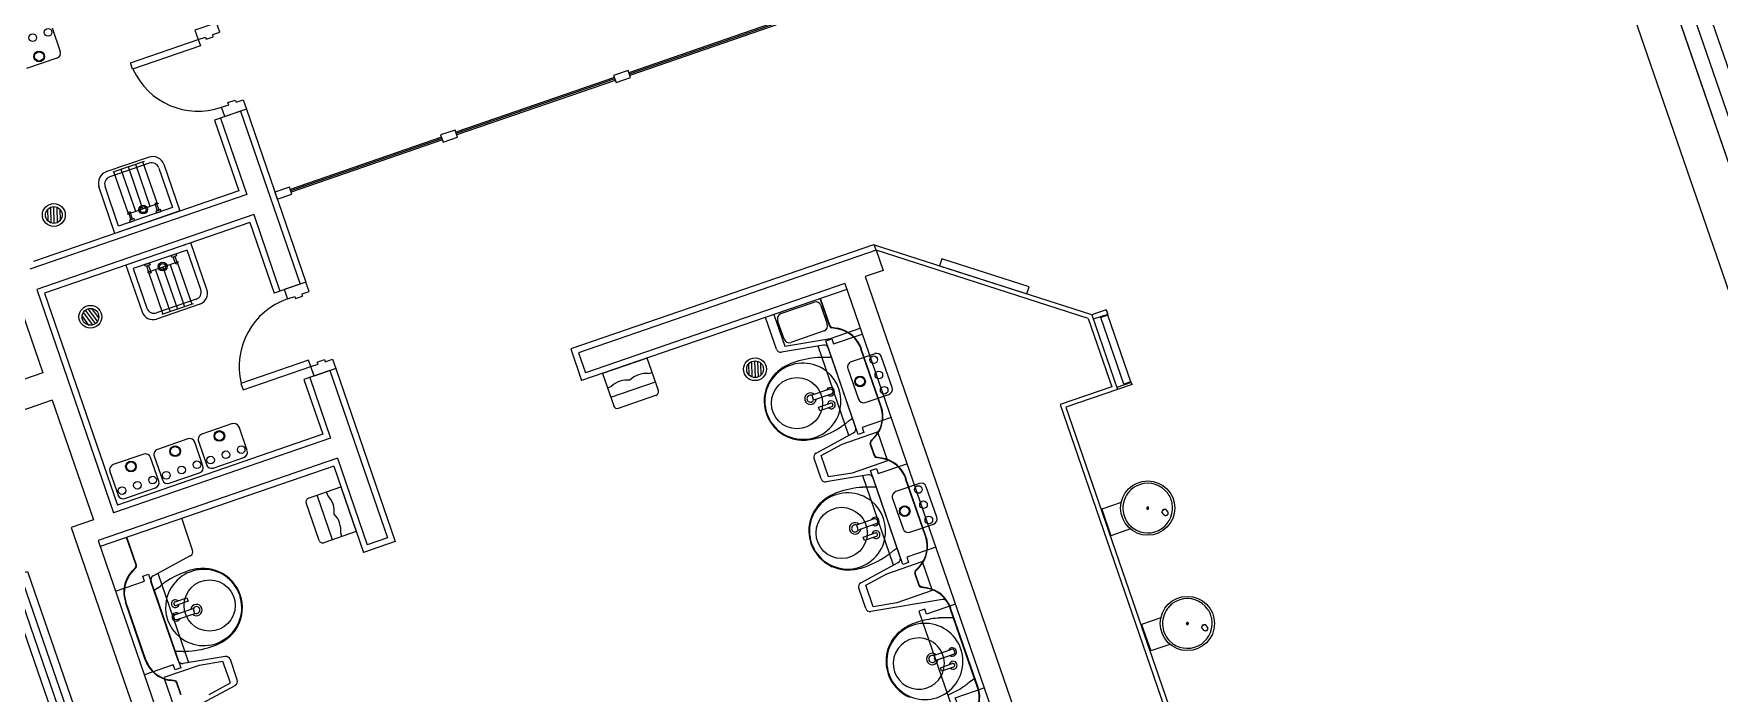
# Model space of a CAD drawing. Extents: x 809431 to 809707, y 818703 to 819368.
# Drawn here: x 809469.48 to 809480.54, y 819283.6 to 819287.93 of the extents above; entities that cross this region are included whole.
import ezdxf

# ---------------------------------------------------------------- set-up
doc = ezdxf.new("R2010")
doc.units = 0
for name, color, linetype in [('Esc', 7, 'Continuous'), ('Floor Fin', 7, 'Continuous'), ('MAJ060__', 7, 'Continuous'), ('MAJ221__', 7, 'Continuous'), ('MAJ228__', 7, 'Continuous'), ('MAJ321__', 7, 'Continuous'), ('MAJ322__', 7, 'Continuous'), ('MAJ325__', 7, 'Continuous'), ('MAJ342__', 7, 'Continuous'), ('MAJ421__', 7, 'Continuous'), ('MAJ724__', 7, 'Continuous'), ('MAJ740__', 7, 'Continuous')]:
    doc.layers.add(name, color=color, linetype=linetype)

msp = doc.modelspace()

# ---------------------------------------------------------------- linework, layer by layer
at = {"layer": 'Esc'}
for p, q in [((809496.107, 819242.334), (809474.18, 819306.019)), ((809474.086, 819305.987), (809496.012, 819242.301)), ((809474.231, 819305.565), (809496.157, 819241.88)), ((809496.252, 819241.913), (809474.325, 819305.598)), ((809473.965, 819305.497), (809495.763, 819242.192)), ((809496.154, 819242.513), (809474.472, 819305.485))]:
    msp.add_line(p, q, dxfattribs=at)
at = {"layer": 'Floor Fin'}
for p, q in [((809469.57, 819286.773), (809469.572, 819286.697)), ((809469.59, 819286.787), (809469.592, 819286.684)), ((809469.609, 819286.791), (809469.612, 819286.681)), ((809469.63, 819286.788), (809469.632, 819286.685)), ((809469.65, 819286.775), (809469.652, 819286.699)), ((809469.884, 819286.024), (809469.818, 819286.112)), ((809469.898, 819286.039), (809469.837, 819286.121)), ((809469.906, 819286.061), (809469.861, 819286.122)), ((809469.841, 819286.014), (809469.797, 819286.074)), ((809469.866, 819286.015), (809469.805, 819286.097)), ((809474.193, 819285.672), (809474.19, 819285.774)), ((809474.213, 819285.669), (809474.21, 819285.779)), ((809474.233, 819285.673), (809474.23, 819285.775)), ((809474.172, 819285.685), (809474.17, 819285.76)), ((809474.252, 819285.687), (809474.25, 819285.762))]:
    msp.add_line(p, q, dxfattribs=at)
for centre, radius in [((809469.611, 819286.736), 0.075), ((809469.611, 819286.736), 0.055), ((809469.851, 819286.068), 0.075), ((809469.851, 819286.068), 0.055), ((809474.211, 819285.724), 0.075), ((809474.211, 819285.724), 0.055)]:
    msp.add_circle(centre, radius, dxfattribs=at)
at = {"layer": 'MAJ060__'}
msp.add_line((809474.705, 819285.925), (809474.901, 819285.993), dxfattribs=at)
for points in [[(809469.599, 819287.964), (809469.653, 819287.809)], [(809469.631, 819287.765), (809469.431, 819287.696)], [(809474.381, 819286.089), (809474.599, 819286.164)], [(809474.643, 819286.142), (809474.685, 819286.019)], [(809474.335, 819286.084), (809474.407, 819285.875), (809474.705, 819285.925)], [(809474.402, 819285.921), (809474.359, 819286.044)], [(809474.664, 819285.975), (809474.446, 819285.9)], [(809474.996, 819285.826), (809474.841, 819285.772)], [(809475.11, 819285.604), (809475.041, 819285.804)], [(809474.82, 819285.728), (809474.889, 819285.527)], [(809474.933, 819285.506), (809475.088, 819285.559)], [(809470.782, 819285.367), (809470.581, 819285.298)], [(809470.879, 819285.19), (809470.826, 819285.345)], [(809470.491, 819285.267), (809470.291, 819285.198)], [(809470.589, 819285.09), (809470.536, 819285.245)], [(809470.559, 819285.253), (809470.613, 819285.098)], [(809470.201, 819285.167), (809470.001, 819285.098)], [(809470.299, 819284.99), (809470.246, 819285.145)], [(809470.269, 819285.153), (809470.323, 819284.998)], [(809470.657, 819285.076), (809470.858, 819285.145)], [(809469.979, 819285.053), (809470.032, 819284.898)], [(809470.367, 819284.976), (809470.567, 819285.045)], [(809470.077, 819284.876), (809470.277, 819284.945)], [(809475.289, 819284.975), (809475.134, 819284.921)], [(809475.403, 819284.753), (809475.334, 819284.953)], [(809475.113, 819284.877), (809475.182, 819284.676)], [(809475.226, 819284.655), (809475.381, 819284.708)]]:
    msp.add_lwpolyline(points, dxfattribs=at)
for centre, radius in [((809469.473, 819287.899), 0.025), ((809469.573, 819287.934), 0.025), ((809469.515, 819287.776), 0.035), ((809469.515, 819287.776), 0.03), ((809474.989, 819285.786), 0.025), ((809474.9, 819285.644), 0.035), ((809474.9, 819285.644), 0.03), ((809475.023, 819285.686), 0.025), ((809475.058, 819285.586), 0.025), ((809470.407, 819285.186), 0.035), ((809470.697, 819285.286), 0.035), ((809470.697, 819285.286), 0.03), ((809470.84, 819285.197), 0.025), ((809470.117, 819285.086), 0.035), ((809470.117, 819285.086), 0.03), ((809470.407, 819285.186), 0.03), ((809470.55, 819285.097), 0.025), ((809470.639, 819285.128), 0.025), ((809470.74, 819285.163), 0.025), ((809470.259, 819284.997), 0.025), ((809470.349, 819285.028), 0.025), ((809470.449, 819285.063), 0.025), ((809470.059, 819284.928), 0.025), ((809470.159, 819284.963), 0.025), ((809475.282, 819284.935), 0.025), ((809475.193, 819284.793), 0.035), ((809475.193, 819284.793), 0.03), ((809475.316, 819284.835), 0.025), ((809475.351, 819284.735), 0.025)]:
    msp.add_circle(centre, radius, dxfattribs=at)
for centre, start, end in [((809469.62, 819287.798), 289, 19), ((809474.61, 819286.131), 19, 109), ((809474.393, 819286.056), 109, 199), ((809474.652, 819286.008), 289, 19), ((809474.435, 819285.933), 199, 289), ((809474.853, 819285.739), 109, 199), ((809475.008, 819285.793), 19, 109), ((809475.077, 819285.592), 289, 19), ((809474.922, 819285.539), 199, 289), ((809470.793, 819285.333), 19, 109), ((809470.503, 819285.234), 19, 109), ((809470.593, 819285.264), 109, 199), ((809470.212, 819285.134), 19, 109), ((809470.302, 819285.164), 109, 199), ((809470.846, 819285.178), 289, 19), ((809470.012, 819285.065), 109, 199), ((809470.356, 819285.009), 199, 289), ((809470.556, 819285.078), 289, 19), ((809470.646, 819285.109), 199, 289), ((809470.065, 819284.909), 199, 289), ((809470.266, 819284.979), 289, 19), ((809475.146, 819284.888), 109, 199), ((809475.301, 819284.942), 19, 109), ((809475.215, 819284.688), 199, 289), ((809475.37, 819284.741), 289, 19)]:
    msp.add_arc(centre, 0.035, start, end, dxfattribs=at)
at = {"layer": 'MAJ221__'}
for p, q in [((809470.874, 819287.43), (809470.666, 819287.358)), ((809470.704, 819287.371), (809470.876, 819286.87)), ((809470.836, 819287.417), (809471.227, 819286.282)), ((809469.148, 819286.836), (809469.539, 819285.701)), ((809470.876, 819286.87), (809469.453, 819286.38)), ((809470.922, 819286.738), (809469.499, 819286.248)), ((809470.922, 819286.738), (809471.094, 819286.237)), ((809475.005, 819286.505), (809473.053, 819285.832)), ((809475.005, 819286.505), (809475.051, 819286.372)), ((809475.051, 819286.372), (809474.933, 819286.332)), ((809474.933, 819286.332), (809478.992, 819274.541)), ((809469.499, 819286.248), (809470.003, 819284.782)), ((809471.264, 819286.295), (809471.056, 819286.224)), ((809474.8, 819286.286), (809473.098, 819285.7)), ((809474.8, 819286.286), (809475.803, 819283.374)), ((809473.053, 819285.832), (809473.098, 819285.7)), ((809469.539, 819285.701), (809469.047, 819285.532)), ((809471.422, 819285.715), (809471.252, 819285.656)), ((809471.29, 819285.669), (809471.426, 819285.272)), ((809471.422, 819285.715), (809471.8, 819284.618)), ((809469.601, 819285.522), (809469.109, 819285.352)), ((809469.601, 819285.522), (809469.871, 819284.737)), ((809471.426, 819285.272), (809470.003, 819284.782)), ((809471.472, 819285.14), (809469.902, 819284.6)), ((809471.472, 819285.14), (809471.667, 819284.573)), ((809469.871, 819284.737), (809469.724, 819284.686)), ((809469.724, 819284.686), (809472.921, 819275.401)), ((809469.902, 819284.6), (809470.905, 819281.687)), ((809471.8, 819284.618), (809471.667, 819284.573))]:
    msp.add_line(p, q, dxfattribs=at)
for points in [[(809473.299, 819287.604), (809473.394, 819287.637), (809473.378, 819287.684), (809473.283, 819287.651)], [(809472.165, 819287.213), (809472.259, 819287.246), (809472.243, 819287.293), (809472.148, 819287.261)], [(809471.077, 819286.839), (809471.172, 819286.872), (809471.156, 819286.919), (809471.061, 819286.886)]]:
    msp.add_lwpolyline(points, close=True, dxfattribs=at)
at = {"layer": 'MAJ228__'}
for p, q in [((809474.427, 819288.029), (809473.383, 819287.669)), ((809474.43, 819288.02), (809473.386, 819287.66)), ((809474.434, 819288.011), (809473.389, 819287.651)), ((809473.288, 819287.637), (809472.248, 819287.279)), ((809473.291, 819287.628), (809472.251, 819287.27)), ((809473.294, 819287.619), (809472.254, 819287.261)), ((809472.153, 819287.246), (809471.161, 819286.904)), ((809472.156, 819287.237), (809471.164, 819286.895)), ((809472.16, 819287.228), (809471.167, 819286.886))]:
    msp.add_line(p, q, dxfattribs=at)
at = {"layer": 'MAJ321__'}
for points in [[(809470.679, 819287.997), (809470.537, 819287.949), (809470.558, 819287.887), (809470.605, 819287.903), (809470.61, 819287.889), (809470.657, 819287.905), (809470.653, 819287.92), (809470.7, 819287.936)], [(809470.874, 819287.43), (809470.732, 819287.381), (809470.711, 819287.443), (809470.758, 819287.459), (809470.753, 819287.473), (809470.801, 819287.489), (809470.806, 819287.475), (809470.853, 819287.492)], [(809471.265, 819286.295), (809471.123, 819286.247), (809471.144, 819286.185), (809471.191, 819286.201), (809471.196, 819286.187), (809471.243, 819286.204), (809471.239, 819286.218), (809471.286, 819286.234)], [(809471.46, 819285.728), (809471.318, 819285.679), (809471.297, 819285.741), (809471.344, 819285.757), (809471.339, 819285.771), (809471.387, 819285.788), (809471.392, 819285.773), (809471.439, 819285.79)]]:
    msp.add_lwpolyline(points, close=True, dxfattribs=at)
at = {"layer": 'MAJ322__'}
for centre, start, end in [((809470.558, 819287.887), 204.4921, 289.0005), ((809471.297, 819285.741), 108.9997, 193.5081)]:
    msp.add_arc(centre, 0.47, start, end, dxfattribs=at)
at = {"layer": 'MAJ325__'}
for points in [[(809470.558, 819287.887), (809470.573, 819287.845), (809470.128, 819287.692), (809470.114, 819287.734)], [(809471.297, 819285.741), (809471.282, 819285.783), (809470.838, 819285.63), (809470.853, 819285.588)], [(809469.781, 819283.246), (809469.391, 819284.381), (809469.438, 819284.397), (809469.829, 819283.263)]]:
    msp.add_lwpolyline(points, close=True, dxfattribs=at)
at = {"layer": 'MAJ342__'}
for p, q in [((809476.515, 819286.113), (809476.42, 819286.08)), ((809476.515, 819286.113), (809476.52, 819286.098)), ((809476.52, 819286.098), (809476.515, 819286.113)), ((809476.525, 819286.084), (809476.43, 819286.052)), ((809476.526, 819286.079), (809476.479, 819286.063)), ((809476.63, 819285.626), (809476.479, 819286.063)), ((809476.482, 819286.064), (809476.48, 819286.069)), ((809476.525, 819286.084), (809476.52, 819286.098)), ((809476.52, 819286.098), (809476.525, 819286.084)), ((809476.522, 819286.083), (809476.524, 819286.079)), ((809476.677, 819285.642), (809476.526, 819286.079)), ((809476.679, 819285.637), (809476.584, 819285.605)), ((809476.684, 819285.623), (809476.589, 819285.59)), ((809476.677, 819285.642), (809476.63, 819285.626)), ((809476.634, 819285.622), (809476.633, 819285.627)), ((809476.674, 819285.641), (809476.676, 819285.636)), ((809476.679, 819285.637), (809476.684, 819285.623)), ((809476.684, 819285.623), (809476.679, 819285.637)), ((809469.35, 819284.346), (809469.728, 819283.249)), ((809469.303, 819284.33), (809469.68, 819283.233))]:
    msp.add_line(p, q, dxfattribs=at)
at = {"layer": 'MAJ421__'}
for p, q in [((809470.874, 819287.43), (809471.264, 819286.295)), ((809470.666, 819287.358), (809470.825, 819286.895)), ((809470.825, 819286.895), (809469.478, 819286.431)), ((809470.897, 819286.687), (809469.55, 819286.223)), ((809470.897, 819286.687), (809471.056, 819286.224)), ((809474.989, 819286.541), (809473.002, 819285.857)), ((809476.42, 819286.08), (809474.989, 819286.541)), ((809475.005, 819286.505), (809474.993, 819286.54)), ((809476.397, 819286.056), (809475.005, 819286.505)), ((809469.55, 819286.223), (809470.028, 819284.833)), ((809474.813, 819286.248), (809473.073, 819285.649)), ((809474.701, 819286.005), (809474.638, 819286.188)), ((809474.704, 819286.006), (809474.641, 819286.189)), ((809474.748, 819285.989), (809474.713, 819285.995)), ((809474.748, 819285.992), (809474.714, 819285.998)), ((809476.397, 819286.056), (809476.551, 819285.609)), ((809476.42, 819286.08), (809476.589, 819285.59)), ((809473.002, 819285.857), (809473.073, 819285.649)), ((809475.036, 819285.479), (809474.906, 819285.857)), ((809475.039, 819285.48), (809474.908, 819285.858)), ((809471.46, 819285.728), (809471.851, 819284.593)), ((809471.252, 819285.656), (809471.376, 819285.297)), ((809471.376, 819285.297), (809470.028, 819284.833)), ((809474.994, 819285.154), (809474.966, 819285.236)), ((809474.969, 819285.252), (809474.993, 819285.277)), ((809474.997, 819285.155), (809474.969, 819285.237)), ((809474.971, 819285.25), (809474.995, 819285.275)), ((809475.041, 819285.138), (809475.006, 819285.144)), ((809475.041, 819285.141), (809475.007, 819285.147)), ((809471.447, 819285.089), (809469.915, 819284.562)), ((809471.447, 819285.089), (809471.642, 819284.522)), ((809475.329, 819284.628), (809475.199, 819285.006)), ((809475.332, 819284.629), (809475.201, 819285.007)), ((809470.151, 819284.438), (809470.088, 819284.621)), ((809470.153, 819284.439), (809470.09, 819284.622)), ((809471.851, 819284.593), (809471.643, 819284.522)), ((809470.124, 819284.4), (809470.148, 819284.426)), ((809470.126, 819284.398), (809470.15, 819284.424)), ((809475.287, 819284.303), (809475.259, 819284.386)), ((809475.262, 819284.401), (809475.286, 819284.426)), ((809475.29, 819284.304), (809475.262, 819284.386)), ((809475.264, 819284.399), (809475.288, 819284.424)), ((809475.334, 819284.287), (809475.299, 819284.293)), ((809475.334, 819284.29), (809475.3, 819284.296)), ((809470.211, 819283.817), (809470.081, 819284.196)), ((809470.214, 819283.818), (809470.083, 819284.197)), ((809475.671, 819283.635), (809475.492, 819284.155)), ((809475.674, 819283.636), (809475.494, 819284.156)), ((809470.406, 819283.677), (809470.371, 819283.683)), ((809470.406, 819283.68), (809470.372, 819283.686)), ((809470.446, 819283.588), (809470.418, 819283.67)), ((809470.444, 819283.587), (809470.415, 819283.67))]:
    msp.add_line(p, q, dxfattribs=at)
for points in [[(809476.551, 819285.609), (809476.212, 819285.492), (809477.013, 819283.166), (809477.333, 819283.277)], [(809476.589, 819285.59), (809476.25, 819285.474), (809477.032, 819283.205), (809477.323, 819283.305)]]:
    msp.add_lwpolyline(points, dxfattribs=at)
for centre, radius, start, end in [((809474.716, 819286.01), 0.015, 199, 261), ((809474.716, 819286.01), 0.012, 199, 261), ((809474.717, 819285.792), 0.203, 19, 81), ((809474.717, 819285.792), 0.2, 19, 81), ((809474.847, 819285.414), 0.2, 317, 19), ((809474.847, 819285.414), 0.203, 317, 19), ((809474.98, 819285.241), 0.015, 137, 199), ((809474.98, 819285.241), 0.012, 137, 199), ((809475.009, 819285.159), 0.015, 199, 261), ((809475.009, 819285.159), 0.012, 199, 261), ((809475.01, 819284.941), 0.203, 19, 81), ((809475.01, 819284.941), 0.2, 19, 81), ((809475.14, 819284.563), 0.2, 317, 19), ((809475.14, 819284.563), 0.203, 317, 19), ((809470.273, 819284.262), 0.203, 137, 199), ((809470.273, 819284.262), 0.2, 137, 199), ((809470.139, 819284.434), 0.012, 317, 19), ((809470.139, 819284.434), 0.015, 317, 19), ((809475.273, 819284.39), 0.015, 137, 199), ((809475.273, 819284.39), 0.012, 137, 199), ((809475.302, 819284.308), 0.015, 199, 261), ((809475.302, 819284.308), 0.012, 199, 261), ((809475.303, 819284.09), 0.203, 19, 81), ((809475.303, 819284.09), 0.2, 19, 81), ((809470.403, 819283.883), 0.203, 199, 261), ((809470.403, 819283.883), 0.2, 199, 261), ((809470.404, 819283.666), 0.015, 19, 81), ((809470.404, 819283.666), 0.012, 19, 81), ((809475.482, 819283.57), 0.2, 317, 19), ((809475.482, 819283.57), 0.203, 317, 19)]:
    msp.add_arc(centre, radius, start, end, dxfattribs=at)
at = {"layer": 'MAJ724__'}
msp.add_lwpolyline([(809476.009, 819286.265), (809475.437, 819286.449), (809475.422, 819286.402), (809475.993, 819286.218)], close=True, dxfattribs=at)
at = {"layer": 'MAJ740__'}
for p, q in [((809470.237, 819287.075), (809469.978, 819286.986)), ((809470.203, 819287.087), (809469.997, 819287.016)), ((809470.1, 819286.743), (809470.005, 819287.019)), ((809470.148, 819286.759), (809470.053, 819287.035)), ((809470.195, 819286.775), (809470.1, 819287.051)), ((809470.243, 819286.792), (809470.148, 819287.068)), ((809470.29, 819286.808), (809470.194, 819287.084)), ((809470.298, 819286.811), (809470.093, 819286.74)), ((809470.429, 819286.429), (809470.224, 819286.358)), ((809470.232, 819286.361), (809470.327, 819286.085)), ((809470.279, 819286.377), (809470.374, 819286.101)), ((809470.327, 819286.393), (809470.422, 819286.117)), ((809470.374, 819286.41), (809470.469, 819286.134)), ((809470.421, 819286.426), (809470.516, 819286.15)), ((809470.544, 819286.183), (809470.285, 819286.094)), ((809470.524, 819286.153), (809470.319, 819286.082)), ((809474.351, 819285.856), (809474.279, 819286.064)), ((809474.659, 819285.882), (809474.384, 819285.836)), ((809473.504, 819285.797), (809473.211, 819285.696)), ((809473.577, 819285.584), (809473.504, 819285.797)), ((809474.826, 819285.29), (809474.624, 819285.876)), ((809474.686, 819285.801), (809474.66, 819285.801)), ((809474.709, 819285.802), (809474.686, 819285.801)), ((809474.871, 819285.343), (809474.692, 819285.862)), ((809474.849, 819285.408), (809474.715, 819285.798)), ((809473.211, 819285.696), (809473.284, 819285.484)), ((809473.513, 819285.695), (809473.536, 819285.703)), ((809473.243, 819285.602), (809473.267, 819285.61)), ((809473.264, 819285.54), (809473.557, 819285.641)), ((809473.316, 819285.468), (809473.561, 819285.553)), ((809474.829, 819285.387), (809474.808, 819285.371)), ((809474.829, 819285.387), (809474.847, 819285.401)), ((809474.612, 819285.174), (809474.857, 819285.307)), ((809474.644, 819285.158), (809474.782, 819285.233)), ((809474.782, 819285.233), (809475.014, 819285.313)), ((809475.014, 819285.313), (809475.079, 819285.123)), ((809474.644, 819285.005), (809474.598, 819285.138)), ((809474.692, 819285.017), (809474.644, 819285.158)), ((809475.079, 819285.123), (809474.847, 819285.043)), ((809474.952, 819285.031), (809474.677, 819284.985)), ((809474.847, 819285.043), (809474.692, 819285.017)), ((809475.119, 819284.439), (809474.917, 819285.025)), ((809475.164, 819284.492), (809474.985, 819285.011)), ((809471.282, 819284.879), (809471.494, 819284.952)), ((809471.439, 819284.605), (809471.338, 819284.898)), ((809471.408, 819284.896), (809471.4, 819284.919)), ((809471.494, 819284.952), (809471.595, 819284.659)), ((809474.979, 819284.951), (809474.953, 819284.95)), ((809475.002, 819284.951), (809474.979, 819284.951)), ((809475.142, 819284.557), (809475.008, 819284.947)), ((809471.351, 819284.601), (809471.266, 819284.847)), ((809476.613, 819284.85), (809476.486, 819284.807)), ((809476.486, 819284.807), (809476.546, 819284.632)), ((809476.892, 819284.77), (809476.879, 819284.787)), ((809476.884, 819284.797), (809476.89, 819284.8)), ((809476.895, 819284.804), (809476.89, 819284.8)), ((809476.918, 819284.789), (809476.905, 819284.806)), ((809476.92, 819284.785), (809476.92, 819284.785)), ((809470.521, 819284.537), (809470.45, 819284.746)), ((809476.673, 819284.676), (809476.546, 819284.632)), ((809476.895, 819284.767), (809476.895, 819284.767)), ((809471.595, 819284.659), (809471.383, 819284.586)), ((809471.501, 819284.626), (809471.493, 819284.65)), ((809470.262, 819284.368), (809470.507, 819284.501)), ((809474.905, 819284.323), (809475.15, 819284.456)), ((809475.075, 819284.382), (809475.307, 819284.462)), ((809475.122, 819284.536), (809475.101, 819284.52)), ((809475.122, 819284.536), (809475.14, 819284.55)), ((809475.307, 819284.462), (809475.372, 819284.272)), ((809470.293, 819284.385), (809470.495, 819283.799)), ((809474.937, 819284.307), (809475.075, 819284.382)), ((809470.427, 819283.813), (809470.248, 819284.332)), ((809470.271, 819284.267), (809470.405, 819283.878)), ((809470.291, 819284.288), (809470.273, 819284.274)), ((809470.291, 819284.288), (809470.312, 819284.304)), ((809474.937, 819284.154), (809474.891, 819284.287)), ((809474.985, 819284.166), (809474.937, 819284.307)), ((809475.372, 819284.272), (809475.14, 819284.192)), ((809475.44, 819284.213), (809474.97, 819284.134)), ((809475.14, 819284.192), (809474.985, 819284.166)), ((809475.486, 819284.094), (809475.459, 819284.094)), ((809475.508, 819284.094), (809475.486, 819284.094)), ((809475.648, 819283.7), (809475.514, 819284.09)), ((809476.873, 819284.094), (809476.747, 819284.05)), ((809476.747, 819284.05), (809476.807, 819283.876)), ((809477.152, 819284.014), (809477.14, 819284.031)), ((809477.145, 819284.04), (809477.15, 819284.044)), ((809477.155, 819284.048), (809477.15, 819284.044)), ((809477.156, 819284.01), (809477.155, 819284.01)), ((809477.178, 819284.032), (809477.166, 819284.05)), ((809477.18, 819284.028), (809477.18, 819284.028)), ((809476.933, 819283.919), (809476.807, 819283.876)), ((809470.565, 819283.781), (809470.333, 819283.701)), ((809470.41, 819283.874), (809470.433, 819283.874)), ((809470.433, 819283.874), (809470.46, 819283.874)), ((809470.735, 819283.839), (809470.46, 819283.793)), ((809470.72, 819283.807), (809470.565, 819283.781)), ((809470.769, 819283.666), (809470.72, 819283.807)), ((809470.814, 819283.686), (809470.769, 819283.819)), ((809470.333, 819283.701), (809470.399, 819283.511)), ((809475.628, 819283.68), (809475.607, 819283.663)), ((809475.628, 819283.68), (809475.646, 819283.693)), ((809470.555, 819283.517), (809470.8, 819283.65)), ((809470.63, 819283.591), (809470.769, 819283.666))]:
    msp.add_line(p, q, dxfattribs=at)
for points in [[(809470.237, 819287.115), (809469.953, 819287.018)], [(809470.332, 819287.069), (809470.438, 819286.762), (809470.012, 819286.615), (809469.907, 819286.922)], [(809470.3, 819287.044), (809470.39, 819286.785), (809470.036, 819286.663), (809469.947, 819286.922)], [(809470.615, 819286.246), (809470.509, 819286.554), (809470.084, 819286.407), (809470.19, 819286.1)], [(809470.575, 819286.246), (809470.486, 819286.505), (809470.132, 819286.384), (809470.221, 819286.125)], [(809470.569, 819286.151), (809470.285, 819286.053)], [(809475.103, 819285.407), (809474.914, 819285.342), (809474.925, 819285.308), (809474.887, 819285.295), (809474.676, 819285.91), (809474.714, 819285.923), (809474.725, 819285.89), (809474.914, 819285.955)], [(809474.699, 819285.593), (809474.584, 819285.553), (809474.59, 819285.537)], [(809474.711, 819285.56), (809474.595, 819285.52), (809474.59, 819285.537)], [(809474.713, 819285.478), (809474.635, 819285.451), (809474.627, 819285.474), (809474.705, 819285.501)], [(809475.396, 819284.556), (809475.207, 819284.491), (809475.218, 819284.457), (809475.18, 819284.444), (809474.969, 819285.059), (809475.007, 819285.072), (809475.018, 819285.039), (809475.207, 819285.104)], [(809476.784, 819284.818), (809476.783, 819284.818), (809476.783, 819284.817), (809476.783, 819284.817), (809476.783, 819284.817), (809476.783, 819284.817), (809476.783, 819284.817), (809476.783, 819284.817), (809476.782, 819284.817), (809476.782, 819284.817), (809476.782, 819284.817), (809476.782, 819284.816), (809476.782, 819284.816), (809476.782, 819284.816), (809476.782, 819284.816), (809476.782, 819284.816), (809476.782, 819284.816), (809476.782, 819284.816), (809476.781, 819284.815), (809476.781, 819284.815), (809476.781, 819284.815), (809476.781, 819284.815), (809476.781, 819284.815), (809476.781, 819284.815), (809476.781, 819284.815), (809476.781, 819284.814), (809476.781, 819284.814), (809476.781, 819284.814), (809476.781, 819284.814), (809476.781, 819284.814), (809476.781, 819284.814), (809476.781, 819284.813), (809476.781, 819284.813), (809476.781, 819284.813), (809476.781, 819284.813), (809476.781, 819284.813), (809476.781, 819284.813), (809476.781, 819284.812), (809476.781, 819284.812), (809476.781, 819284.812), (809476.781, 819284.812), (809476.781, 819284.812), (809476.781, 819284.812), (809476.781, 819284.811), (809476.781, 819284.811), (809476.781, 819284.811), (809476.781, 819284.811)], [(809476.781, 819284.811), (809476.781, 819284.811), (809476.781, 819284.81), (809476.781, 819284.81), (809476.781, 819284.81), (809476.781, 819284.81), (809476.781, 819284.81), (809476.781, 819284.809), (809476.781, 819284.809), (809476.781, 819284.809), (809476.781, 819284.809), (809476.782, 819284.809), (809476.782, 819284.809), (809476.782, 819284.809), (809476.782, 819284.808), (809476.782, 819284.808), (809476.782, 819284.808), (809476.782, 819284.808), (809476.782, 819284.808), (809476.782, 819284.808), (809476.782, 819284.808), (809476.782, 819284.808), (809476.783, 819284.807), (809476.783, 819284.807), (809476.783, 819284.807), (809476.783, 819284.807), (809476.783, 819284.807), (809476.783, 819284.807), (809476.783, 819284.807), (809476.783, 819284.807), (809476.784, 819284.807), (809476.784, 819284.807), (809476.784, 819284.807), (809476.784, 819284.807), (809476.784, 819284.806), (809476.784, 819284.806), (809476.784, 819284.806), (809476.784, 819284.806), (809476.785, 819284.806), (809476.785, 819284.806), (809476.785, 819284.806), (809476.785, 819284.806), (809476.785, 819284.806), (809476.785, 819284.806), (809476.785, 819284.806), (809476.786, 819284.806), (809476.786, 819284.806), (809476.786, 819284.806), (809476.786, 819284.806), (809476.786, 819284.806), (809476.786, 819284.806), (809476.787, 819284.806), (809476.787, 819284.806), (809476.787, 819284.806), (809476.787, 819284.806), (809476.787, 819284.806), (809476.787, 819284.806), (809476.788, 819284.806), (809476.788, 819284.806), (809476.788, 819284.806), (809476.788, 819284.806), (809476.788, 819284.806), (809476.789, 819284.806), (809476.789, 819284.807), (809476.789, 819284.807)], [(809476.793, 819284.815), (809476.793, 819284.815), (809476.793, 819284.815), (809476.793, 819284.815), (809476.792, 819284.816), (809476.792, 819284.816), (809476.792, 819284.816), (809476.792, 819284.816), (809476.792, 819284.816), (809476.792, 819284.816), (809476.792, 819284.816), (809476.792, 819284.817), (809476.792, 819284.817), (809476.791, 819284.817), (809476.791, 819284.817), (809476.791, 819284.817), (809476.791, 819284.817), (809476.791, 819284.817), (809476.791, 819284.817), (809476.791, 819284.817), (809476.791, 819284.818), (809476.79, 819284.818), (809476.79, 819284.818), (809476.79, 819284.818), (809476.79, 819284.818), (809476.79, 819284.818), (809476.79, 819284.818), (809476.79, 819284.818), (809476.789, 819284.818), (809476.789, 819284.818), (809476.789, 819284.818), (809476.789, 819284.818), (809476.789, 819284.818), (809476.789, 819284.818), (809476.788, 819284.818), (809476.788, 819284.819), (809476.788, 819284.819), (809476.788, 819284.819), (809476.788, 819284.819), (809476.788, 819284.819), (809476.787, 819284.819), (809476.787, 819284.819), (809476.787, 819284.819), (809476.787, 819284.819), (809476.787, 819284.819), (809476.787, 819284.819), (809476.786, 819284.819), (809476.786, 819284.819), (809476.786, 819284.819), (809476.786, 819284.819), (809476.786, 819284.819), (809476.786, 819284.819), (809476.785, 819284.818), (809476.785, 819284.818), (809476.785, 819284.818), (809476.785, 819284.818), (809476.785, 819284.818), (809476.785, 819284.818), (809476.784, 819284.818), (809476.784, 819284.818), (809476.784, 819284.818), (809476.784, 819284.818), (809476.784, 819284.818), (809476.784, 819284.818), (809476.784, 819284.818)], [(809476.789, 819284.813), (809476.789, 819284.813), (809476.789, 819284.814), (809476.789, 819284.814), (809476.788, 819284.814), (809476.788, 819284.814), (809476.788, 819284.814), (809476.788, 819284.814), (809476.788, 819284.815), (809476.787, 819284.815), (809476.787, 819284.815), (809476.787, 819284.815), (809476.787, 819284.815), (809476.786, 819284.815), (809476.786, 819284.815), (809476.786, 819284.814), (809476.786, 819284.814), (809476.785, 819284.814), (809476.785, 819284.814), (809476.785, 819284.814), (809476.785, 819284.814), (809476.785, 819284.813), (809476.785, 819284.813), (809476.785, 819284.813), (809476.785, 819284.813), (809476.785, 819284.812), (809476.785, 819284.812), (809476.785, 819284.812)], [(809476.785, 819284.812), (809476.785, 819284.812), (809476.785, 819284.811), (809476.785, 819284.811), (809476.785, 819284.811), (809476.786, 819284.811), (809476.786, 819284.811), (809476.786, 819284.811), (809476.786, 819284.81), (809476.786, 819284.81), (809476.787, 819284.81), (809476.787, 819284.81), (809476.787, 819284.81), (809476.787, 819284.81), (809476.788, 819284.811), (809476.788, 819284.811), (809476.788, 819284.811), (809476.788, 819284.811), (809476.789, 819284.811), (809476.789, 819284.811), (809476.789, 819284.812), (809476.789, 819284.812), (809476.789, 819284.812), (809476.789, 819284.812), (809476.789, 819284.812), (809476.789, 819284.813), (809476.789, 819284.813), (809476.789, 819284.813)], [(809476.789, 819284.807), (809476.789, 819284.807), (809476.789, 819284.807), (809476.789, 819284.807), (809476.79, 819284.807), (809476.79, 819284.807), (809476.79, 819284.807), (809476.79, 819284.807), (809476.79, 819284.807), (809476.79, 819284.807), (809476.791, 819284.808), (809476.791, 819284.808), (809476.791, 819284.808), (809476.791, 819284.808), (809476.791, 819284.808), (809476.791, 819284.808), (809476.791, 819284.808), (809476.792, 819284.808), (809476.792, 819284.808), (809476.792, 819284.809), (809476.792, 819284.809), (809476.792, 819284.809), (809476.792, 819284.809), (809476.792, 819284.809), (809476.792, 819284.809), (809476.792, 819284.809), (809476.792, 819284.81), (809476.793, 819284.81), (809476.793, 819284.81), (809476.793, 819284.81), (809476.793, 819284.81), (809476.793, 819284.81), (809476.793, 819284.81), (809476.793, 819284.811), (809476.793, 819284.811), (809476.793, 819284.811), (809476.793, 819284.811), (809476.793, 819284.811), (809476.793, 819284.811), (809476.793, 819284.811), (809476.793, 819284.812), (809476.793, 819284.812), (809476.793, 819284.812), (809476.793, 819284.812), (809476.793, 819284.812), (809476.793, 819284.812), (809476.793, 819284.813), (809476.793, 819284.813), (809476.793, 819284.813), (809476.793, 819284.813), (809476.793, 819284.813), (809476.793, 819284.813), (809476.793, 819284.814), (809476.793, 819284.814), (809476.793, 819284.814)], [(809476.793, 819284.814), (809476.793, 819284.814), (809476.793, 819284.814), (809476.793, 819284.814), (809476.793, 819284.815), (809476.793, 819284.815), (809476.793, 819284.815), (809476.793, 819284.815)], [(809476.884, 819284.797), (809476.884, 819284.796), (809476.883, 819284.795), (809476.882, 819284.795), (809476.882, 819284.794), (809476.882, 819284.794), (809476.881, 819284.793), (809476.881, 819284.793), (809476.881, 819284.792), (809476.88, 819284.791), (809476.879, 819284.787)], [(809476.886, 819284.8), (809476.884, 819284.798), (809476.883, 819284.796), (809476.883, 819284.795)], [(809476.888, 819284.802), (809476.887, 819284.802), (809476.886, 819284.8)], [(809476.888, 819284.802), (809476.889, 819284.803), (809476.891, 819284.804)], [(809476.891, 819284.804), (809476.893, 819284.805), (809476.896, 819284.805), (809476.897, 819284.805)], [(809476.895, 819284.804), (809476.896, 819284.805), (809476.896, 819284.805), (809476.897, 819284.805), (809476.898, 819284.806), (809476.898, 819284.806), (809476.899, 819284.806), (809476.9, 819284.806), (809476.9, 819284.806), (809476.901, 819284.806), (809476.905, 819284.806)], [(809476.918, 819284.789), (809476.919, 819284.787), (809476.919, 819284.786)], [(809476.918, 819284.77), (809476.919, 819284.772), (809476.92, 819284.774), (809476.921, 819284.776), (809476.921, 819284.777), (809476.921, 819284.779), (809476.921, 819284.78), (809476.921, 819284.782), (809476.921, 819284.783), (809476.92, 819284.783), (809476.92, 819284.784), (809476.92, 819284.784), (809476.92, 819284.784), (809476.92, 819284.785)], [(809476.92, 819284.785), (809476.919, 819284.786), (809476.919, 819284.786)], [(809474.992, 819284.742), (809474.877, 819284.702), (809474.883, 819284.686)], [(809475.004, 819284.709), (809474.888, 819284.669), (809474.883, 819284.686)], [(809476.892, 819284.77), (809476.893, 819284.769), (809476.894, 819284.768)], [(809476.895, 819284.767), (809476.894, 819284.767), (809476.894, 819284.768)], [(809476.909, 819284.764), (809476.907, 819284.763), (809476.905, 819284.763), (809476.904, 819284.763), (809476.902, 819284.763), (809476.9, 819284.764), (809476.899, 819284.764), (809476.898, 819284.765), (809476.897, 819284.765), (809476.896, 819284.766), (809476.896, 819284.766), (809476.896, 819284.766), (809476.895, 819284.766), (809476.895, 819284.767)], [(809476.914, 819284.766), (809476.913, 819284.766), (809476.912, 819284.765), (809476.911, 819284.765), (809476.91, 819284.764), (809476.909, 819284.764)], [(809476.914, 819284.766), (809476.915, 819284.767), (809476.916, 819284.768), (809476.917, 819284.769), (809476.918, 819284.769), (809476.918, 819284.77)], [(809475.006, 819284.627), (809474.928, 819284.6), (809474.92, 819284.623), (809474.999, 819284.65)], [(809470.016, 819284.269), (809470.205, 819284.334), (809470.194, 819284.367), (809470.232, 819284.38), (809470.444, 819283.765), (809470.406, 819283.752), (809470.394, 819283.785), (809470.205, 819283.72)], [(809470.406, 819284.198), (809470.484, 819284.225), (809470.492, 819284.202), (809470.414, 819284.175)], [(809470.409, 819284.115), (809470.524, 819284.155), (809470.53, 819284.139)], [(809470.42, 819284.082), (809470.535, 819284.122), (809470.53, 819284.139)], [(809475.525, 819284.182), (809475.335, 819284.117), (809475.324, 819284.15), (809475.286, 819284.137), (809475.498, 819283.523), (809475.536, 819283.536), (809475.524, 819283.569), (809475.713, 819283.634)], [(809477.044, 819284.061), (809477.044, 819284.061), (809477.044, 819284.061), (809477.044, 819284.061), (809477.043, 819284.061), (809477.043, 819284.061), (809477.043, 819284.061), (809477.043, 819284.061), (809477.043, 819284.06), (809477.043, 819284.06), (809477.043, 819284.06), (809477.043, 819284.06), (809477.042, 819284.06), (809477.042, 819284.06), (809477.042, 819284.06), (809477.042, 819284.059), (809477.042, 819284.059), (809477.042, 819284.059), (809477.042, 819284.059), (809477.042, 819284.059), (809477.042, 819284.059), (809477.042, 819284.059), (809477.042, 819284.058), (809477.042, 819284.058), (809477.041, 819284.058), (809477.041, 819284.058), (809477.041, 819284.058), (809477.041, 819284.058), (809477.041, 819284.058), (809477.041, 819284.057), (809477.041, 819284.057), (809477.041, 819284.057), (809477.041, 819284.057), (809477.041, 819284.057), (809477.041, 819284.057), (809477.041, 819284.056), (809477.041, 819284.056), (809477.041, 819284.056), (809477.041, 819284.056), (809477.041, 819284.056), (809477.041, 819284.055), (809477.041, 819284.055), (809477.041, 819284.055), (809477.041, 819284.055), (809477.041, 819284.055), (809477.041, 819284.055), (809477.041, 819284.054)], [(809477.041, 819284.054), (809477.041, 819284.054), (809477.041, 819284.054), (809477.041, 819284.054), (809477.041, 819284.054), (809477.042, 819284.053), (809477.042, 819284.053), (809477.042, 819284.053), (809477.042, 819284.053), (809477.042, 819284.053), (809477.042, 819284.053), (809477.042, 819284.052), (809477.042, 819284.052), (809477.042, 819284.052), (809477.042, 819284.052), (809477.042, 819284.052), (809477.042, 819284.052), (809477.043, 819284.052), (809477.043, 819284.052), (809477.043, 819284.051), (809477.043, 819284.051), (809477.043, 819284.051), (809477.043, 819284.051), (809477.043, 819284.051), (809477.043, 819284.051), (809477.043, 819284.051), (809477.044, 819284.051), (809477.044, 819284.051), (809477.044, 819284.05), (809477.044, 819284.05), (809477.044, 819284.05), (809477.044, 819284.05), (809477.044, 819284.05), (809477.044, 819284.05), (809477.045, 819284.05), (809477.045, 819284.05), (809477.045, 819284.05), (809477.045, 819284.05), (809477.045, 819284.05), (809477.045, 819284.05), (809477.045, 819284.05), (809477.045, 819284.05), (809477.046, 819284.05), (809477.046, 819284.05), (809477.046, 819284.05), (809477.046, 819284.05), (809477.046, 819284.05), (809477.046, 819284.05), (809477.047, 819284.05), (809477.047, 819284.05), (809477.047, 819284.05), (809477.047, 819284.05), (809477.047, 819284.05), (809477.047, 819284.05), (809477.048, 819284.05), (809477.048, 819284.05), (809477.048, 819284.05), (809477.048, 819284.05), (809477.048, 819284.05), (809477.048, 819284.05), (809477.049, 819284.05), (809477.049, 819284.05), (809477.049, 819284.05), (809477.049, 819284.05), (809477.049, 819284.05)], [(809477.053, 819284.059), (809477.053, 819284.059), (809477.053, 819284.059), (809477.053, 819284.059), (809477.053, 819284.059), (809477.053, 819284.059), (809477.053, 819284.059), (809477.053, 819284.06), (809477.053, 819284.06), (809477.052, 819284.06), (809477.052, 819284.06), (809477.052, 819284.06), (809477.052, 819284.06), (809477.052, 819284.06), (809477.052, 819284.06), (809477.052, 819284.061), (809477.052, 819284.061), (809477.051, 819284.061), (809477.051, 819284.061), (809477.051, 819284.061), (809477.051, 819284.061), (809477.051, 819284.061), (809477.051, 819284.061), (809477.051, 819284.061), (809477.05, 819284.061), (809477.05, 819284.062), (809477.05, 819284.062), (809477.05, 819284.062), (809477.05, 819284.062), (809477.05, 819284.062), (809477.05, 819284.062), (809477.049, 819284.062), (809477.049, 819284.062), (809477.049, 819284.062), (809477.049, 819284.062), (809477.049, 819284.062), (809477.049, 819284.062), (809477.048, 819284.062), (809477.048, 819284.062), (809477.048, 819284.062), (809477.048, 819284.062), (809477.048, 819284.062), (809477.048, 819284.062), (809477.047, 819284.062), (809477.047, 819284.062), (809477.047, 819284.062), (809477.047, 819284.062), (809477.047, 819284.062), (809477.047, 819284.062), (809477.046, 819284.062), (809477.046, 819284.062), (809477.046, 819284.062), (809477.046, 819284.062), (809477.046, 819284.062), (809477.046, 819284.062), (809477.045, 819284.062), (809477.045, 819284.062), (809477.045, 819284.062), (809477.045, 819284.062), (809477.045, 819284.062), (809477.045, 819284.062), (809477.044, 819284.062), (809477.044, 819284.061), (809477.044, 819284.061), (809477.044, 819284.061)], [(809477.049, 819284.057), (809477.049, 819284.057), (809477.049, 819284.057), (809477.049, 819284.057), (809477.049, 819284.058), (809477.049, 819284.058), (809477.048, 819284.058), (809477.048, 819284.058), (809477.048, 819284.058), (809477.048, 819284.058), (809477.048, 819284.058), (809477.047, 819284.058), (809477.047, 819284.058), (809477.047, 819284.058), (809477.047, 819284.058), (809477.046, 819284.058), (809477.046, 819284.058), (809477.046, 819284.058), (809477.046, 819284.058), (809477.046, 819284.057), (809477.045, 819284.057), (809477.045, 819284.057), (809477.045, 819284.057), (809477.045, 819284.056), (809477.045, 819284.056), (809477.045, 819284.056), (809477.045, 819284.056), (809477.045, 819284.055)], [(809477.045, 819284.055), (809477.045, 819284.055), (809477.046, 819284.055), (809477.046, 819284.055), (809477.046, 819284.055), (809477.046, 819284.054), (809477.046, 819284.054), (809477.046, 819284.054), (809477.047, 819284.054), (809477.047, 819284.054), (809477.047, 819284.054), (809477.047, 819284.054), (809477.048, 819284.054), (809477.048, 819284.054), (809477.048, 819284.054), (809477.048, 819284.054), (809477.049, 819284.054), (809477.049, 819284.055), (809477.049, 819284.055), (809477.049, 819284.055), (809477.049, 819284.055), (809477.049, 819284.055), (809477.049, 819284.056), (809477.05, 819284.056), (809477.05, 819284.056), (809477.05, 819284.056), (809477.049, 819284.057), (809477.049, 819284.057)], [(809477.049, 819284.05), (809477.05, 819284.05), (809477.05, 819284.05), (809477.05, 819284.05), (809477.05, 819284.051), (809477.05, 819284.051), (809477.05, 819284.051), (809477.051, 819284.051), (809477.051, 819284.051), (809477.051, 819284.051), (809477.051, 819284.051), (809477.051, 819284.051), (809477.051, 819284.051), (809477.052, 819284.051), (809477.052, 819284.052), (809477.052, 819284.052), (809477.052, 819284.052), (809477.052, 819284.052), (809477.052, 819284.052), (809477.052, 819284.052), (809477.052, 819284.052), (809477.052, 819284.052), (809477.053, 819284.053), (809477.053, 819284.053), (809477.053, 819284.053), (809477.053, 819284.053), (809477.053, 819284.053), (809477.053, 819284.053), (809477.053, 819284.053), (809477.053, 819284.054), (809477.053, 819284.054), (809477.053, 819284.054), (809477.053, 819284.054), (809477.053, 819284.054), (809477.053, 819284.054), (809477.054, 819284.054), (809477.054, 819284.055), (809477.054, 819284.055), (809477.054, 819284.055), (809477.054, 819284.055), (809477.054, 819284.055), (809477.054, 819284.055), (809477.054, 819284.056), (809477.054, 819284.056), (809477.054, 819284.056), (809477.054, 819284.056), (809477.054, 819284.056), (809477.054, 819284.056), (809477.054, 819284.057), (809477.054, 819284.057), (809477.054, 819284.057), (809477.054, 819284.057), (809477.054, 819284.057), (809477.054, 819284.057), (809477.054, 819284.057)], [(809477.054, 819284.057), (809477.054, 819284.058), (809477.053, 819284.058), (809477.053, 819284.058), (809477.053, 819284.058), (809477.053, 819284.058), (809477.053, 819284.058), (809477.053, 819284.059)], [(809477.145, 819284.04), (809477.144, 819284.04), (809477.143, 819284.039), (809477.143, 819284.038), (809477.142, 819284.038), (809477.142, 819284.037), (809477.142, 819284.037), (809477.141, 819284.036), (809477.141, 819284.036), (809477.141, 819284.035), (809477.14, 819284.031)], [(809477.146, 819284.044), (809477.145, 819284.042), (809477.143, 819284.04), (809477.143, 819284.039)], [(809477.148, 819284.046), (809477.147, 819284.045), (809477.146, 819284.044)], [(809477.148, 819284.046), (809477.15, 819284.047), (809477.151, 819284.047)], [(809477.151, 819284.047), (809477.154, 819284.048), (809477.156, 819284.049), (809477.157, 819284.049)], [(809477.152, 819284.014), (809477.153, 819284.012), (809477.154, 819284.012)], [(809477.155, 819284.01), (809477.155, 819284.011), (809477.154, 819284.012)], [(809477.155, 819284.048), (809477.156, 819284.048), (809477.157, 819284.049), (809477.158, 819284.049), (809477.158, 819284.049), (809477.159, 819284.049), (809477.16, 819284.05), (809477.16, 819284.05), (809477.161, 819284.05), (809477.161, 819284.05), (809477.166, 819284.05)], [(809477.17, 819284.007), (809477.168, 819284.007), (809477.166, 819284.007), (809477.164, 819284.007), (809477.162, 819284.007), (809477.161, 819284.007), (809477.159, 819284.008), (809477.158, 819284.008), (809477.157, 819284.009), (809477.157, 819284.009), (809477.156, 819284.01), (809477.156, 819284.01), (809477.156, 819284.01), (809477.156, 819284.01)], [(809477.175, 819284.01), (809477.174, 819284.009), (809477.173, 819284.009), (809477.172, 819284.008), (809477.171, 819284.008), (809477.17, 819284.007)], [(809477.175, 819284.01), (809477.176, 819284.011), (809477.176, 819284.011), (809477.177, 819284.012), (809477.178, 819284.013), (809477.179, 819284.014)], [(809477.178, 819284.032), (809477.179, 819284.031), (809477.179, 819284.03)], [(809477.18, 819284.028), (809477.18, 819284.029), (809477.179, 819284.03)], [(809477.179, 819284.014), (809477.18, 819284.015), (809477.181, 819284.017), (809477.181, 819284.019), (809477.182, 819284.021), (809477.182, 819284.023), (809477.182, 819284.024), (809477.181, 819284.025), (809477.181, 819284.026), (809477.181, 819284.027), (809477.181, 819284.027), (809477.181, 819284.028), (809477.18, 819284.028), (809477.18, 819284.028)], [(809475.386, 819283.846), (809475.384, 819283.845), (809475.389, 819283.829)], [(809475.499, 819283.885), (809475.386, 819283.846)], [(809475.398, 819283.813), (809475.395, 819283.812), (809475.389, 819283.829)], [(809475.51, 819283.852), (809475.398, 819283.813)], [(809475.513, 819283.77), (809475.435, 819283.743), (809475.427, 819283.766), (809475.505, 819283.793)]]:
    msp.add_lwpolyline(points, dxfattribs=at)
for points in [[(809470.284, 819286.816), (809470.273, 819286.812), (809470.289, 819286.764), (809470.301, 819286.768)], [(809470.31, 819286.772), (809470.28, 819286.761), (809470.284, 819286.749), (809470.314, 819286.759)], [(809470.112, 819286.756), (809470.1, 819286.752), (809470.116, 819286.705), (809470.128, 819286.709)], [(809470.137, 819286.712), (809470.107, 819286.701), (809470.111, 819286.689), (809470.141, 819286.7)], [(809470.415, 819286.467), (809470.385, 819286.457), (809470.38, 819286.469), (809470.411, 819286.48)], [(809470.422, 819286.417), (809470.411, 819286.413), (809470.394, 819286.46), (809470.405, 819286.464)], [(809470.242, 819286.408), (809470.212, 819286.397), (809470.207, 819286.41), (809470.238, 819286.42)], [(809470.249, 819286.357), (809470.237, 819286.353), (809470.221, 819286.4), (809470.233, 819286.404)], [(809476.491, 819284.793), (809476.485, 819284.791), (809476.538, 819284.64), (809476.543, 819284.642)], [(809476.752, 819284.037), (809476.746, 819284.035), (809476.798, 819283.883), (809476.804, 819283.885)]]:
    msp.add_lwpolyline(points, close=True, dxfattribs=at)
for centre, radius in [((809470.197, 819286.771), 0.0286), ((809470.197, 819286.771), 0.0198), ((809470.325, 819286.397), 0.0286), ((809470.325, 819286.397), 0.0198), ((809474.486, 819285.501), 0.168), ((809476.787, 819284.813), 0.178), ((809474.779, 819284.65), 0.168), ((809476.787, 819284.813), 0.00534), ((809470.633, 819284.174), 0.168), ((809477.047, 819284.056), 0.178), ((809477.047, 819284.056), 0.00534)]:
    msp.add_circle(centre, radius, dxfattribs=at)
for centre, radius, start, end in [((809470.261, 819287.044), 0.075, 19.0059, 109.0059), ((809469.978, 819286.947), 0.075, 109.0059, 199.0059), ((809470.253, 819287.028), 0.05, 19.0059, 109.0059), ((809469.994, 819286.939), 0.05, 109.0059, 199.0059), ((809470.528, 819286.23), 0.05, 288.9941, 18.9941), ((809470.544, 819286.222), 0.075, 288.9941, 18.9941), ((809470.269, 819286.141), 0.05, 198.9941, 288.9941), ((809470.261, 819286.124), 0.075, 198.9941, 288.9941), ((809474.664, 819285.853), 0.03, 19, 99.5377), ((809474.379, 819285.866), 0.03, 199, 279.5377), ((809474.659, 819285.21), 0.591, 93.5235, 109.8087), ((809474.663, 819285.147), 0.655, 91.1165, 93.5235), ((809474.663, 819285.147), 0.655, 90.2582, 91.1165), ((809474.709, 819285.796), 0.006, 19, 90.2023), ((809473.495, 819285.546), 0.15, 83.3281, 134.6767), ((809474.525, 819285.514), 0.25, 51.3809, 346.6191), ((809474.521, 819285.519), 0.249, 130.2166, 151.6607), ((809474.567, 819285.464), 0.321, 109.8088, 130.2166), ((809474.525, 819285.514), 0.25, 346.6191, 51.3809), ((809473.372, 819285.503), 0.15, 83.3233, 134.6814), ((809473.553, 819285.576), 0.025, 289.0025, 19.0025), ((809474.528, 819285.515), 0.257, 151.6607, 198.9998), ((809474.574, 819285.531), 0.0375, 46.8189, 351.1827), ((809474.574, 819285.531), 0.023, 61.3264, 336.6737), ((809474.705, 819285.576), 0.0275, 19, 159.4788), ((809474.705, 819285.576), 0.0275, 238.5212, 19), ((809474.705, 819285.576), 0.0175, 19, 109), ((809474.705, 819285.576), 0.0175, 289, 19), ((809473.307, 819285.492), 0.025, 199.0025, 289.0025), ((809474.711, 819285.49), 0.0259, 227.2201, 170.78), ((809474.71, 819285.489), 0.0122, 288.601, 109.399), ((809474.528, 819285.515), 0.257, 199.0002, 246.3393), ((809474.443, 819285.836), 0.591, 288.1913, 304.4765), ((809474.407, 819285.889), 0.655, 304.4765, 306.8835), ((809474.407, 819285.889), 0.655, 306.8835, 307.7418), ((809474.843, 819285.406), 0.006, 307.7977, 19), ((809474.843, 819285.333), 0.03, 298.4623, 19), ((809474.525, 819285.508), 0.249, 246.3393, 267.7834), ((809474.527, 819285.58), 0.321, 267.7834, 288.1913), ((809474.626, 819285.148), 0.03, 118.4623, 199), ((809474.672, 819285.015), 0.03, 199, 279.5377), ((809474.957, 819285.002), 0.03, 19, 99.5377), ((809471.301, 819284.79), 0.15, 353.3233, 44.6719), ((809474.818, 819284.663), 0.25, 51.3809, 346.6191), ((809474.86, 819284.613), 0.321, 109.8088, 130.2166), ((809474.952, 819284.359), 0.591, 93.5235, 109.8087), ((809474.956, 819284.296), 0.655, 91.1165, 93.5235), ((809474.956, 819284.296), 0.655, 90.2582, 91.1165), ((809475.002, 819284.945), 0.006, 19, 90.2023), ((809476.787, 819284.813), 0.163, 142.7511, 187.7387), ((809476.787, 819284.813), 0.163, 131.4839, 142.7511), ((809476.787, 819284.813), 0.163, 117.4375, 131.4839), ((809476.787, 819284.813), 0.163, 44.0241, 117.4356), ((809476.787, 819284.813), 0.163, 34.0897, 44.0241), ((809476.787, 819284.813), 0.163, 32.8279, 34.053), ((809476.787, 819284.813), 0.163, 5.0781, 32.8194), ((809471.29, 819284.855), 0.025, 108.9975, 198.9975), ((809474.821, 819284.664), 0.257, 151.6607, 198.9998), ((809474.814, 819284.668), 0.249, 130.2166, 151.6607), ((809474.818, 819284.663), 0.25, 346.6191, 51.3809), ((809476.787, 819284.813), 0.163, 187.7387, 225.6174), ((809476.787, 819284.813), 0.163, 225.6174, 5.0781), ((809471.344, 819284.667), 0.15, 353.3186, 44.6767), ((809474.867, 819284.68), 0.0375, 46.8189, 351.1827), ((809474.867, 819284.68), 0.023, 61.3264, 336.6737), ((809474.998, 819284.725), 0.0275, 19, 159.4788), ((809474.998, 819284.725), 0.0275, 238.5212, 19), ((809474.998, 819284.725), 0.0175, 19, 109), ((809474.998, 819284.725), 0.0175, 289, 19), ((809471.375, 819284.609), 0.025, 198.9975, 288.9975), ((809474.821, 819284.664), 0.257, 199.0002, 246.3393), ((809475.004, 819284.639), 0.0259, 227.2201, 170.78), ((809475.003, 819284.638), 0.0122, 288.601, 109.399), ((809475.136, 819284.555), 0.006, 307.7977, 19), ((809470.493, 819284.527), 0.03, 298.4623, 19), ((809474.736, 819284.985), 0.591, 288.1913, 304.4765), ((809474.7, 819285.038), 0.655, 304.4765, 306.8835), ((809474.7, 819285.038), 0.655, 306.8835, 307.7418), ((809475.136, 819284.482), 0.03, 298.4623, 19), ((809470.277, 819284.342), 0.03, 118.4623, 199), ((809470.676, 819283.839), 0.591, 108.1913, 124.4765), ((809470.594, 819284.161), 0.25, 231.3809, 166.6191), ((809470.592, 819284.096), 0.321, 87.7834, 108.1913), ((809470.595, 819284.167), 0.249, 66.3393, 87.7834), ((809470.591, 819284.16), 0.257, 19.0002, 66.3393), ((809474.818, 819284.657), 0.249, 246.3393, 267.7834), ((809474.82, 819284.729), 0.321, 267.7834, 288.1913), ((809470.276, 819284.269), 0.006, 127.7977, 199), ((809470.712, 819283.787), 0.655, 126.8835, 127.7418), ((809470.712, 819283.787), 0.655, 124.4765, 126.8835), ((809470.591, 819284.16), 0.257, 331.6607, 18.9998), ((809474.919, 819284.297), 0.03, 118.4623, 199), ((809470.594, 819284.161), 0.25, 166.6191, 231.3809), ((809470.408, 819284.186), 0.0259, 47.2201, 350.78), ((809470.414, 819284.099), 0.0275, 58.5212, 199), ((809470.414, 819284.099), 0.0175, 109, 199), ((809470.41, 819284.186), 0.0122, 108.601, 289.399), ((809470.546, 819284.144), 0.0375, 226.8189, 171.1827), ((809470.546, 819284.144), 0.023, 241.3264, 156.6737), ((809474.965, 819284.164), 0.03, 199, 279.5377), ((809475.445, 819284.183), 0.03, 33.3511, 99.5377), ((809477.047, 819284.056), 0.163, 142.7511, 187.7387), ((809477.047, 819284.056), 0.163, 131.4839, 142.7511), ((809477.047, 819284.056), 0.163, 117.4375, 131.4839), ((809477.047, 819284.056), 0.163, 44.0241, 117.4356), ((809477.047, 819284.056), 0.163, 34.0897, 44.0241), ((809477.047, 819284.056), 0.163, 32.8279, 34.053), ((809477.047, 819284.056), 0.163, 5.0781, 32.8194), ((809470.414, 819284.099), 0.0275, 199, 339.4788), ((809470.414, 819284.099), 0.0175, 199, 289), ((809470.599, 819284.156), 0.249, 310.2166, 331.6607), ((809475.325, 819283.807), 0.25, 92.4607, 305.5393), ((809475.32, 819283.812), 0.249, 130.2166, 151.6607), ((809475.367, 819283.757), 0.321, 109.8088, 130.2166), ((809475.458, 819283.502), 0.591, 104.7227, 109.8087), ((809475.458, 819283.502), 0.591, 93.5235, 104.7227), ((809475.325, 819283.807), 0.25, 305.5393, 92.4607), ((809475.462, 819283.439), 0.655, 91.1165, 93.5235), ((809475.462, 819283.439), 0.655, 90.2582, 91.1165), ((809475.508, 819284.088), 0.006, 19, 90.2023), ((809477.047, 819284.056), 0.163, 187.7387, 225.6174), ((809477.047, 819284.056), 0.163, 225.6174, 5.0781), ((809470.461, 819284.465), 0.591, 273.5235, 289.8087), ((809470.552, 819284.211), 0.321, 289.8088, 310.2166), ((809475.327, 819283.808), 0.257, 151.6607, 198.9998), ((809475.285, 819283.793), 0.168, 66.8195, 331.1805), ((809475.285, 819283.793), 0.168, 331.1805, 66.8195), ((809475.505, 819283.869), 0.0275, 19, 159.4788), ((809470.41, 819283.88), 0.006, 199, 270.2023), ((809470.455, 819283.823), 0.03, 199, 279.5377), ((809470.457, 819284.528), 0.655, 270.2582, 271.1165), ((809470.457, 819284.528), 0.655, 271.1165, 273.5235), ((809470.74, 819283.81), 0.03, 19, 99.5377), ((809475.373, 819283.823), 0.0375, 46.8189, 351.1827), ((809475.373, 819283.823), 0.023, 61.3264, 336.6737), ((809475.511, 819283.782), 0.0259, 227.2201, 170.78), ((809475.505, 819283.869), 0.0275, 238.5212, 19), ((809475.505, 819283.869), 0.0175, 19, 109), ((809475.509, 819283.781), 0.0122, 288.601, 109.399), ((809475.505, 819283.869), 0.0175, 289, 19), ((809470.786, 819283.677), 0.03, 298.4623, 19), ((809475.327, 819283.808), 0.257, 199.0002, 246.3393), ((809475.643, 819283.698), 0.006, 307.7977, 19), ((809475.243, 819284.129), 0.591, 293.2773, 304.4765), ((809475.207, 819284.181), 0.655, 304.4765, 306.8835), ((809475.207, 819284.181), 0.655, 306.8835, 307.7418)]:
    msp.add_arc(centre, radius, start, end, dxfattribs=at)

doc.saveas('drawing.dxf')
